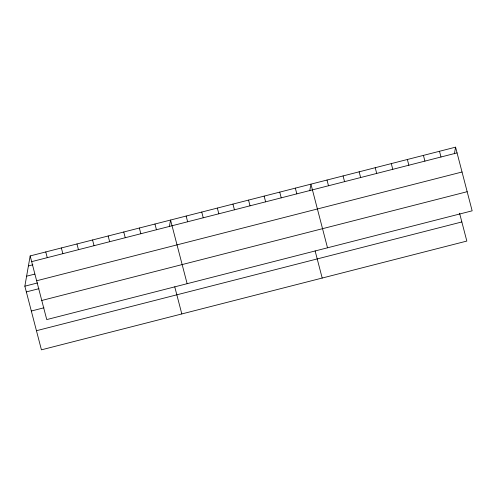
<?xml version="1.0" encoding="UTF-8"?>
<svg xmlns="http://www.w3.org/2000/svg" width="497" height="497" viewBox="0 0 497 497"><rect width="100%" height="100%" fill="white"/><g stroke="black" fill="none" stroke-linecap="round" stroke-linejoin="round"><path stroke-width="0.75" d="M459.57 213.201L466.832 241.07L41.431 349.832L24.85 286.179L30.168 255.93L455.569 147.168L472.15 210.821L46.749 319.583L30.168 255.93M169.378 226.694L170.552 220.041L187.133 283.694M309.761 190.798L310.936 184.145L327.511 247.798M454.401 153.821L455.569 147.168M31.659 261.652L457.06 152.89M28.416 265.914L32.87 264.771M26.602 276.195L34.778 274.108M36.641 280.768L462.042 172.005M24.85 286.179L37.48 282.948M26.341 291.907L38.971 288.676M41.767 300.468L467.168 191.705M31.323 311.023L43.947 307.792M36.449 330.716L461.85 221.954M439.497 151.274L440.988 157.002M423.425 155.387L424.916 161.109M407.36 159.494L408.851 165.215M391.288 163.6L392.779 169.328M375.216 167.713L376.707 173.434M359.145 171.819L360.636 177.541M343.073 175.926L344.564 181.653M327.001 180.038L328.492 185.76M315.123 250.91L322.193 278.053M295.336 188.133L296.827 193.861M279.736 192.122L281.227 197.843M264.137 196.11L265.628 201.832M248.543 200.098L250.034 205.82M232.944 204.087L234.435 209.809M217.344 208.075L218.835 213.797M201.745 212.064L203.236 217.785M186.151 216.052L187.642 221.774M174.745 286.8L181.815 313.942M154.952 224.023L156.443 229.751M139.353 228.011L140.844 233.739M123.759 232L125.25 237.728M108.16 235.988L109.651 241.716M92.56 239.976L94.051 245.704M76.96 243.965L78.451 249.687M61.361 247.953L62.852 253.675M45.767 251.942L47.258 257.663"/></g></svg>
